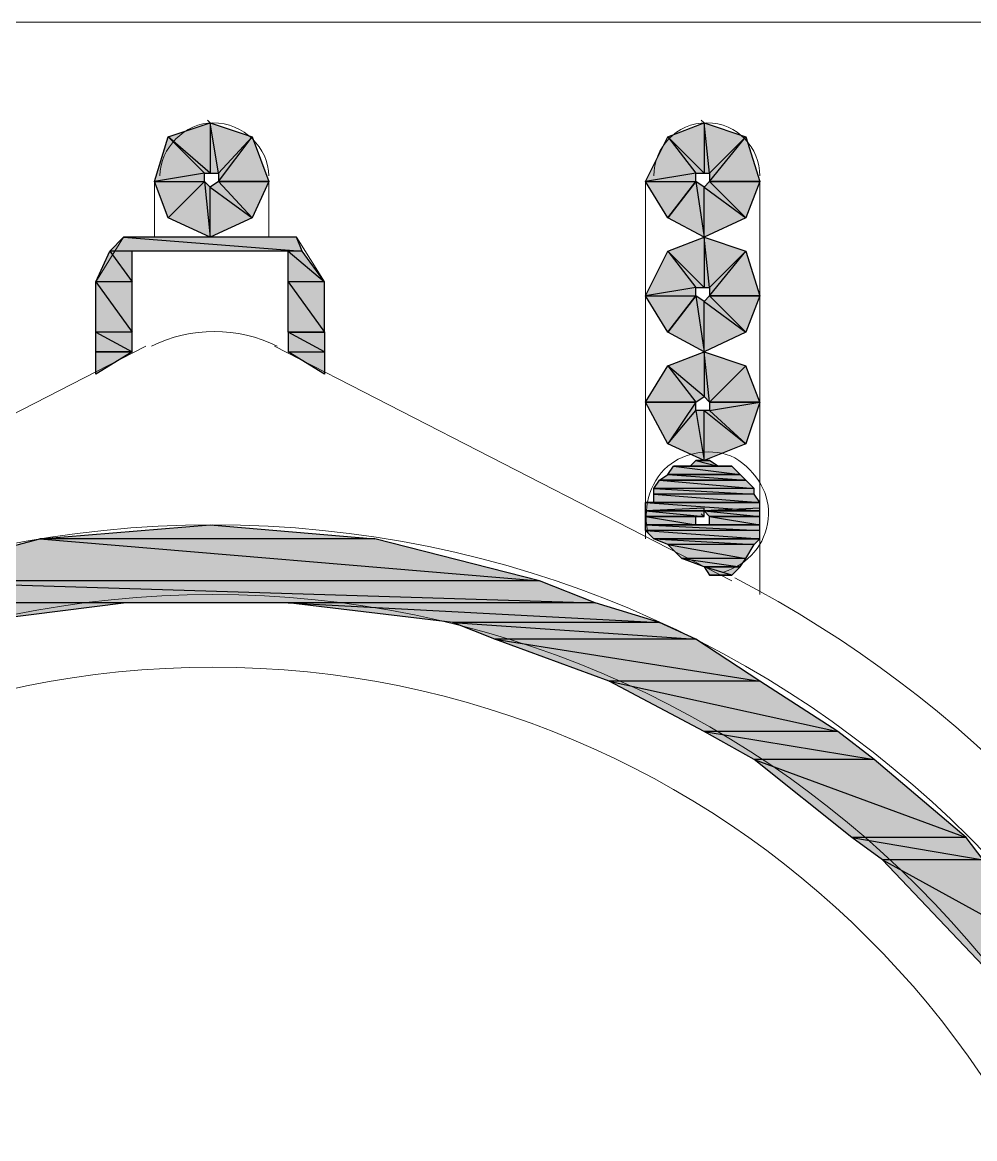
# Model space of a CAD drawing. Header units: millimetres. Extents: x 53 to 176, y -29 to 32.
# Drawn here: x 120.643 to 121.12, y -10.025 to -9.466 of the extents above; entities that cross this region are included whole.
import ezdxf

# ---------------------------------------------------------------- set-up
doc = ezdxf.new("R2010")
doc.units = ezdxf.units.MM
doc.layers.add('15 - Quadro de medição', color=6, linetype='Continuous')

msp = doc.modelspace()

# ---------------------------------------------------------------- hatches: boundary and pattern name
at = {"layer": '15 - Quadro de medição', "true_color": 0x000007}
h = msp.add_hatch(color=7, dxfattribs=at)
h.paths.add_polyline_path([(120.7667, -9.54606), (120.74156, -9.54606), (120.75832, -9.52372)])
h.paths.add_polyline_path([(120.74156, -9.54606), (120.75832, -9.52372), (120.74156, -9.54187)])
h.paths.add_polyline_path([(120.75832, -9.52372), (120.74156, -9.54187), (120.73737, -9.51673)])
h.paths.add_polyline_path([(120.74156, -9.54187), (120.73737, -9.51673), (120.73737, -9.54187)])
h.paths.add_polyline_path([(120.73737, -9.51673), (120.73737, -9.54187), (120.71642, -9.52372)])
h.paths.add_polyline_path([(120.73737, -9.54187), (120.71642, -9.52372), (120.73458, -9.54187)])
h.paths.add_polyline_path([(120.71642, -9.52372), (120.73458, -9.54187), (120.70944, -9.54606)])
h.paths.add_polyline_path([(120.73458, -9.54187), (120.70944, -9.54606), (120.73458, -9.54606)])
h.paths.add_polyline_path([(120.70944, -9.54606), (120.73458, -9.54606), (120.71642, -9.56422)])
h = msp.add_hatch(color=7, dxfattribs=at)
h.paths.add_polyline_path([(121.01253, -9.54606), (120.98739, -9.54606), (121.00555, -9.52372)])
h.paths.add_polyline_path([(120.98739, -9.54606), (121.00555, -9.52372), (120.98739, -9.54187)])
h.paths.add_polyline_path([(121.00555, -9.52372), (120.98739, -9.54187), (120.9846, -9.51673)])
h.paths.add_polyline_path([(120.98739, -9.54187), (120.9846, -9.51673), (120.9846, -9.54187)])
h.paths.add_polyline_path([(120.9846, -9.51673), (120.9846, -9.54187), (120.96644, -9.52372)])
h.paths.add_polyline_path([(120.9846, -9.54187), (120.96644, -9.52372), (120.98041, -9.54187)])
h.paths.add_polyline_path([(120.96644, -9.52372), (120.98041, -9.54187), (120.95527, -9.54606)])
h.paths.add_polyline_path([(120.98041, -9.54187), (120.95527, -9.54606), (120.98041, -9.54606)])
h.paths.add_polyline_path([(120.95527, -9.54606), (120.98041, -9.54606), (120.96644, -9.56422)])
h = msp.add_hatch(color=7, dxfattribs=at)
h.paths.add_polyline_path([(120.71642, -9.56422), (120.73458, -9.54606), (120.73737, -9.574)])
h.paths.add_polyline_path([(120.73458, -9.54606), (120.73737, -9.574), (120.73737, -9.54886)])
h.paths.add_polyline_path([(120.73737, -9.574), (120.73737, -9.54886), (120.75832, -9.56422)])
h.paths.add_polyline_path([(120.73737, -9.54886), (120.75832, -9.56422), (120.74156, -9.54606)])
h.paths.add_polyline_path([(120.75832, -9.56422), (120.74156, -9.54606), (120.7667, -9.54606)])
h = msp.add_hatch(color=7, dxfattribs=at)
h.paths.add_polyline_path([(120.96644, -9.56422), (120.98041, -9.54606), (120.9846, -9.574)])
h.paths.add_polyline_path([(120.98041, -9.54606), (120.9846, -9.574), (120.9846, -9.54886)])
h.paths.add_polyline_path([(120.9846, -9.574), (120.9846, -9.54886), (121.00555, -9.56422)])
h.paths.add_polyline_path([(120.9846, -9.54886), (121.00555, -9.56422), (120.98739, -9.54606)])
h.paths.add_polyline_path([(121.00555, -9.56422), (120.98739, -9.54606), (121.01253, -9.54606)])
h = msp.add_hatch(color=7, dxfattribs=at)
h.paths.add_polyline_path([(120.78067, -9.574), (120.69407, -9.574), (120.78346, -9.58098)])
h.paths.add_polyline_path([(120.69407, -9.574), (120.78346, -9.58098), (120.68709, -9.58098)])
h = msp.add_hatch(color=7, dxfattribs=at)
h.paths.add_polyline_path([(121.01253, -9.60333), (120.98739, -9.60333), (121.00555, -9.58098)])
h.paths.add_polyline_path([(120.98739, -9.60333), (121.00555, -9.58098), (120.98739, -9.59914)])
h.paths.add_polyline_path([(121.00555, -9.58098), (120.98739, -9.59914), (120.9846, -9.574)])
h.paths.add_polyline_path([(120.98739, -9.59914), (120.9846, -9.574), (120.9846, -9.59914)])
h.paths.add_polyline_path([(120.9846, -9.574), (120.9846, -9.59914), (120.96644, -9.58098)])
h.paths.add_polyline_path([(120.9846, -9.59914), (120.96644, -9.58098), (120.98041, -9.59914)])
h.paths.add_polyline_path([(120.96644, -9.58098), (120.98041, -9.59914), (120.95527, -9.60333)])
h.paths.add_polyline_path([(120.98041, -9.59914), (120.95527, -9.60333), (120.98041, -9.60333)])
h.paths.add_polyline_path([(120.95527, -9.60333), (120.98041, -9.60333), (120.96644, -9.62149)])
h = msp.add_hatch(color=7, dxfattribs=at)
h.paths.add_polyline_path([(120.69826, -9.58098), (120.68709, -9.58098), (120.69826, -9.59635)])
h.paths.add_polyline_path([(120.68709, -9.58098), (120.69826, -9.59635), (120.6801, -9.59635)])
h = msp.add_hatch(color=7, dxfattribs=at)
h.paths.add_polyline_path([(120.78346, -9.58098), (120.77648, -9.58098), (120.79464, -9.59635)])
h.paths.add_polyline_path([(120.77648, -9.58098), (120.79464, -9.59635), (120.77648, -9.59635)])
h = msp.add_hatch(color=7, dxfattribs=at)
h.paths.add_polyline_path([(120.69826, -9.59635), (120.6801, -9.59635), (120.69826, -9.62149)])
h.paths.add_polyline_path([(120.6801, -9.59635), (120.69826, -9.62149), (120.6801, -9.62149)])
h = msp.add_hatch(color=7, dxfattribs=at)
h.paths.add_polyline_path([(120.79464, -9.59635), (120.77648, -9.59635), (120.79464, -9.62149)])
h.paths.add_polyline_path([(120.77648, -9.59635), (120.79464, -9.62149), (120.77648, -9.62149)])
h = msp.add_hatch(color=7, dxfattribs=at)
h.paths.add_polyline_path([(120.96644, -9.62149), (120.98041, -9.60333), (120.9846, -9.63127)])
h.paths.add_polyline_path([(120.98041, -9.60333), (120.9846, -9.63127), (120.9846, -9.60612)])
h.paths.add_polyline_path([(120.9846, -9.63127), (120.9846, -9.60612), (121.00555, -9.62149)])
h.paths.add_polyline_path([(120.9846, -9.60612), (121.00555, -9.62149), (120.98739, -9.60333)])
h.paths.add_polyline_path([(121.00555, -9.62149), (120.98739, -9.60333), (121.01253, -9.60333)])
h = msp.add_hatch(color=7, dxfattribs=at)
h.paths.add_polyline_path([(120.69826, -9.62149), (120.6801, -9.62149), (120.69826, -9.63127)])
h.paths.add_polyline_path([(120.6801, -9.62149), (120.69826, -9.63127), (120.6801, -9.63127)])
h = msp.add_hatch(color=7, dxfattribs=at)
h.paths.add_polyline_path([(120.77648, -9.62149), (120.77648, -9.63127), (120.79464, -9.63127)])
h.paths.add_polyline_path([(120.77648, -9.63127), (120.79464, -9.63127), (120.79464, -9.64244)])
for points in [[(120.77648, -9.62149), (120.79464, -9.62149), (120.79464, -9.63127)], [(120.6801, -9.63127), (120.69826, -9.63127), (120.6801, -9.64244)], [(120.73737, -9.71787), (120.81978, -9.72485), (120.65217, -9.72485)], [(120.9846, -9.73882), (121.00276, -9.73882), (120.99856, -9.74301)]]:
    msp.add_hatch(color=7, dxfattribs=at).paths.add_polyline_path(points)
h = msp.add_hatch(color=7, dxfattribs=at)
h.paths.add_polyline_path([(121.01253, -9.65641), (121.00555, -9.63825), (120.98739, -9.65641)])
h.paths.add_polyline_path([(121.00555, -9.63825), (120.98739, -9.65641), (120.9846, -9.63127)])
h.paths.add_polyline_path([(120.98739, -9.65641), (120.9846, -9.63127), (120.9846, -9.65361)])
h.paths.add_polyline_path([(120.9846, -9.63127), (120.9846, -9.65361), (120.96644, -9.63825)])
h.paths.add_polyline_path([(120.9846, -9.65361), (120.96644, -9.63825), (120.98041, -9.65641)])
h.paths.add_polyline_path([(120.96644, -9.63825), (120.98041, -9.65641), (120.95527, -9.65641)])
h = msp.add_hatch(color=7, dxfattribs=at)
h.paths.add_polyline_path([(120.95527, -9.65641), (120.98041, -9.65641), (120.96644, -9.67736)])
h.paths.add_polyline_path([(120.98041, -9.65641), (120.96644, -9.67736), (120.98041, -9.6606)])
h.paths.add_polyline_path([(120.96644, -9.67736), (120.98041, -9.6606), (120.9846, -9.68574)])
h.paths.add_polyline_path([(120.98041, -9.6606), (120.9846, -9.68574), (120.9846, -9.6606)])
h.paths.add_polyline_path([(120.9846, -9.68574), (120.9846, -9.6606), (121.00555, -9.67736)])
h.paths.add_polyline_path([(120.9846, -9.6606), (121.00555, -9.67736), (120.98739, -9.6606)])
h.paths.add_polyline_path([(121.00555, -9.67736), (120.98739, -9.6606), (121.01253, -9.65641)])
h.paths.add_polyline_path([(120.98739, -9.6606), (121.01253, -9.65641), (120.98739, -9.65641)])
h = msp.add_hatch(color=7, dxfattribs=at)
h.paths.add_polyline_path([(120.99856, -9.68853), (120.96923, -9.68853), (121.00276, -9.69272)])
h.paths.add_polyline_path([(120.96923, -9.68853), (121.00276, -9.69272), (120.96644, -9.69272)])
h.paths.add_polyline_path([(121.00276, -9.69272), (120.96644, -9.69272)])
h.paths.add_polyline_path([(120.96644, -9.69272), (121.00276, -9.69272), (121.00136, -9.69272)])
h = msp.add_hatch(color=7, dxfattribs=at)
h.paths.add_polyline_path([(120.98739, -9.68574), (120.98041, -9.68574), (120.99158, -9.68853)])
h.paths.add_polyline_path([(120.98041, -9.68574), (120.99158, -9.68853), (120.97761, -9.68853)])
h = msp.add_hatch(color=7, dxfattribs=at)
h.paths.add_polyline_path([(120.99437, -9.68853), (120.97761, -9.68853)])
h.paths.add_polyline_path([(120.99437, -9.68853), (120.97761, -9.68853), (120.99158, -9.68853)])
h = msp.add_hatch(color=7, dxfattribs=at)
h.paths.add_polyline_path([(121.00555, -9.69552), (120.96225, -9.69552), (121.00974, -9.69971)])
h.paths.add_polyline_path([(120.96225, -9.69552), (121.00974, -9.69971), (120.95946, -9.69971)])
h = msp.add_hatch(color=7, dxfattribs=at)
h.paths.add_polyline_path([(121.00276, -9.69272), (120.96644, -9.69272), (121.00555, -9.69552)])
h.paths.add_polyline_path([(120.96644, -9.69272), (121.00555, -9.69552), (120.96225, -9.69552)])
h.paths.add_polyline_path([(121.00555, -9.69552), (120.96225, -9.69552)])
h.paths.add_polyline_path([(120.96225, -9.69552), (121.00555, -9.69552)])
h = msp.add_hatch(color=7, dxfattribs=at)
h.paths.add_polyline_path([(121.00974, -9.69971), (120.95946, -9.69971), (121.00974, -9.7025)])
h.paths.add_polyline_path([(120.95946, -9.69971), (121.00974, -9.7025), (120.95946, -9.7025)])
h = msp.add_hatch(color=7, dxfattribs=at)
h.paths.add_polyline_path([(121.00974, -9.7025), (120.95946, -9.7025), (121.01253, -9.70669)])
h.paths.add_polyline_path([(120.95946, -9.7025), (121.01253, -9.70669), (120.95946, -9.70669)])
h.paths.add_polyline_path([(121.01253, -9.70669), (120.95946, -9.70669), (120.95527, -9.70669)])
h = msp.add_hatch(color=7, dxfattribs=at)
h.paths.add_polyline_path([(121.01253, -9.70669), (120.95527, -9.70669), (121.01253, -9.71088)])
h.paths.add_polyline_path([(120.95527, -9.70669), (121.01253, -9.71088), (120.95527, -9.71088)])
h = msp.add_hatch(color=7, dxfattribs=at)
h.paths.add_polyline_path([(120.95527, -9.71088), (120.9846, -9.71088), (120.9846, -9.70948)])
h.paths.add_polyline_path([(120.9846, -9.71088), (120.9846, -9.70948), (120.95527, -9.71088)])
h = msp.add_hatch(color=7, dxfattribs=at)
h.paths.add_polyline_path([(120.95527, -9.71088), (120.9846, -9.71088), (120.9846, -9.70948)])
h.paths.add_polyline_path([(120.9846, -9.71088), (120.9846, -9.70948), (120.95527, -9.71088)])
h = msp.add_hatch(color=7, dxfattribs=at)
h.paths.add_polyline_path([(120.9846, -9.71088), (120.95527, -9.71088), (120.9846, -9.71367)])
h.paths.add_polyline_path([(120.95527, -9.71088), (120.9846, -9.71367), (120.95527, -9.71367)])
h = msp.add_hatch(color=7, dxfattribs=at)
h.paths.add_polyline_path([(120.9846, -9.71088), (121.01253, -9.71088), (121.01253, -9.70948)])
h.paths.add_polyline_path([(121.01253, -9.71088), (121.01253, -9.70948), (120.9846, -9.71088)])
h = msp.add_hatch(color=7, dxfattribs=at)
h.paths.add_polyline_path([(121.01253, -9.71088), (120.9846, -9.71088), (121.01253, -9.71367)])
h.paths.add_polyline_path([(120.9846, -9.71088), (121.01253, -9.71367), (120.98739, -9.71367)])
h = msp.add_hatch(color=7, dxfattribs=at)
h.paths.add_polyline_path([(120.98041, -9.71367), (120.95527, -9.71367)])
h.paths.add_polyline_path([(120.98041, -9.71367), (120.95527, -9.71367), (120.9846, -9.71367)])
h = msp.add_hatch(color=7, dxfattribs=at)
h.paths.add_polyline_path([(120.98041, -9.71367), (120.95527, -9.71367), (120.98041, -9.71787)])
h.paths.add_polyline_path([(120.95527, -9.71367), (120.98041, -9.71787), (120.95527, -9.71787)])
h = msp.add_hatch(color=7, dxfattribs=at)
h.paths.add_polyline_path([(120.9846, -9.71787), (120.95527, -9.71787)])
h.paths.add_polyline_path([(120.9846, -9.71787), (120.95527, -9.71787), (120.98041, -9.71787)])
h = msp.add_hatch(color=7, dxfattribs=at)
h.paths.add_polyline_path([(121.01253, -9.71787), (120.95527, -9.71787), (121.01253, -9.72066)])
h.paths.add_polyline_path([(120.95527, -9.71787), (121.01253, -9.72066), (120.95527, -9.72066)])
h = msp.add_hatch(color=7, dxfattribs=at)
h.paths.add_polyline_path([(121.01253, -9.71787), (120.98739, -9.71787)])
h.paths.add_polyline_path([(120.98739, -9.71787), (121.01253, -9.71787)])
h.paths.add_polyline_path([(121.01253, -9.71787), (120.98739, -9.71787)])
h.paths.add_polyline_path([(121.01253, -9.71787), (120.98739, -9.71787), (120.9846, -9.71787)])
h = msp.add_hatch(color=7, dxfattribs=at)
h.paths.add_polyline_path([(121.01253, -9.71367), (120.98739, -9.71367), (121.01253, -9.71787)])
h.paths.add_polyline_path([(120.98739, -9.71367), (121.01253, -9.71787), (120.98739, -9.71787)])
h = msp.add_hatch(color=7, dxfattribs=at)
h.paths.add_polyline_path([(121.01253, -9.72066), (120.95527, -9.72066), (121.01253, -9.72485)])
h.paths.add_polyline_path([(120.95527, -9.72066), (121.01253, -9.72485), (120.95946, -9.72485)])
h.paths.add_polyline_path([(121.01253, -9.72485), (120.95946, -9.72485)])
h.paths.add_polyline_path([(120.95946, -9.72485), (121.01253, -9.72485)])
h = msp.add_hatch(color=7, dxfattribs=at)
h.paths.add_polyline_path([(120.81978, -9.72485), (120.65217, -9.72485), (120.90219, -9.7458)])
h.paths.add_polyline_path([(120.65217, -9.72485), (120.90219, -9.7458), (120.57255, -9.7458)])
h = msp.add_hatch(color=7, dxfattribs=at)
h.paths.add_polyline_path([(121.01253, -9.72485), (120.95946, -9.72485), (121.00974, -9.72764)])
h.paths.add_polyline_path([(120.95946, -9.72485), (121.00974, -9.72764), (120.96644, -9.72764)])
h = msp.add_hatch(color=7, dxfattribs=at)
h.paths.add_polyline_path([(121.00974, -9.72764), (120.96644, -9.72764), (121.00555, -9.73463)])
h.paths.add_polyline_path([(120.96644, -9.72764), (121.00555, -9.73463), (120.97342, -9.73463)])
h = msp.add_hatch(color=7, dxfattribs=at)
h.paths.add_polyline_path([(121.00555, -9.73463), (120.97342, -9.73463), (121.00276, -9.73882)])
h.paths.add_polyline_path([(120.97342, -9.73463), (121.00276, -9.73882), (120.9846, -9.73882)])
h = msp.add_hatch(color=7, dxfattribs=at)
h.paths.add_polyline_path([(120.9846, -9.73882), (120.98739, -9.74301), (120.99856, -9.74301)])
h.paths.add_polyline_path([(120.98739, -9.74301), (120.99856, -9.74301), (120.99158, -9.74301)])
h = msp.add_hatch(color=7, dxfattribs=at)
h.paths.add_polyline_path([(120.90219, -9.7458), (120.57255, -9.7458), (120.93012, -9.75697)])
h.paths.add_polyline_path([(120.57255, -9.7458), (120.93012, -9.75697), (120.54462, -9.75697)])
h = msp.add_hatch(color=7, dxfattribs=at)
h.paths.add_polyline_path([(120.69407, -9.75697), (120.54462, -9.75697), (120.61585, -9.76675)])
h.paths.add_polyline_path([(120.54462, -9.75697), (120.61585, -9.76675), (120.51249, -9.76675)])
h = msp.add_hatch(color=7, dxfattribs=at)
h.paths.add_polyline_path([(120.93012, -9.75697), (120.77648, -9.75697), (120.96225, -9.76675)])
h.paths.add_polyline_path([(120.77648, -9.75697), (120.96225, -9.76675), (120.85889, -9.76675)])
h = msp.add_hatch(color=7, dxfattribs=at)
h.paths.add_polyline_path([(120.96225, -9.76675), (120.85889, -9.76675), (120.98041, -9.77513)])
h.paths.add_polyline_path([(120.85889, -9.76675), (120.98041, -9.77513), (120.87984, -9.77513)])
h = msp.add_hatch(color=7, dxfattribs=at)
h.paths.add_polyline_path([(120.98041, -9.77513), (120.87984, -9.77513), (121.01253, -9.79608)])
h.paths.add_polyline_path([(120.87984, -9.77513), (121.01253, -9.79608), (120.93711, -9.79608)])
h = msp.add_hatch(color=7, dxfattribs=at)
h.paths.add_polyline_path([(121.01253, -9.79608), (120.93711, -9.79608), (121.05164, -9.82123)])
h.paths.add_polyline_path([(120.93711, -9.79608), (121.05164, -9.82123), (120.9846, -9.82123)])
h = msp.add_hatch(color=7, dxfattribs=at)
h.paths.add_polyline_path([(121.05164, -9.82123), (120.9846, -9.82123), (121.0698, -9.83519)])
h.paths.add_polyline_path([(120.9846, -9.82123), (121.0698, -9.83519), (121.00974, -9.83519)])
h = msp.add_hatch(color=7, dxfattribs=at)
h.paths.add_polyline_path([(121.0698, -9.83519), (121.00974, -9.83519), (121.11589, -9.8743)])
h.paths.add_polyline_path([(121.00974, -9.83519), (121.11589, -9.8743), (121.05863, -9.8743)])
h = msp.add_hatch(color=7, dxfattribs=at)
h.paths.add_polyline_path([(121.11589, -9.8743), (121.05863, -9.8743), (121.12427, -9.88548)])
h.paths.add_polyline_path([(121.05863, -9.8743), (121.12427, -9.88548), (121.07399, -9.88548)])
h = msp.add_hatch(color=7, dxfattribs=at)
h.paths.add_polyline_path([(121.12427, -9.88548), (121.07399, -9.88548), (121.17037, -9.93855)])
h.paths.add_polyline_path([(121.07399, -9.88548), (121.17037, -9.93855), (121.12427, -9.93855)])

# ---------------------------------------------------------------- linework, layer by layer
at = {"layer": '15 - Quadro de medição', "color": 7, "linetype": 'Continuous', "lineweight": 20, "true_color": 0x000007}
for points in [[(119.87976, -9.46645), (121.59498, -9.46645), (121.59498, -13.03237), (119.87278, -13.03237), (119.87138, -13.03098), (119.80713, -13.03237)], [(119.89373, -9.46645), (121.57403, -9.46645), (121.57403, -9.46645)], [(120.73737, -9.51673), (120.73597, -9.51534), (120.73597, -9.51534)], [(120.9846, -9.51673), (120.9832, -9.51534), (120.9832, -9.51534)], [(120.70944, -9.54606), (120.70944, -9.574), (120.70944, -9.574)], [(120.7667, -9.574), (120.7667, -9.54606), (120.7667, -9.54606)], [(120.95527, -9.54606), (120.95527, -9.72485), (120.95527, -9.72485)], [(121.01253, -9.75278), (121.01253, -9.54606), (121.01253, -9.54606)], [(120.79464, -9.64244), (120.79464, -9.59635), (120.78067, -9.574), (120.73737, -9.574), (120.69407, -9.574), (120.6801, -9.59635), (120.6801, -9.64244)], [(120.77648, -9.63127), (120.77648, -9.62149), (120.77648, -9.58098), (120.73737, -9.58098), (120.69826, -9.58098), (120.69826, -9.62149), (120.69826, -9.63127)], [(120.70525, -9.62847), (120.47618, -9.7458), (120.47618, -9.7458)], [(120.99856, -9.7458), (120.7695, -9.62847), (120.7695, -9.62847)], [(120.9846, -9.71367), (120.9832, -9.71228), (120.9832, -9.71228)]]:
    msp.add_lwpolyline(points, dxfattribs=at)
at = {"layer": '15 - Quadro de medição', "color": 7, "linetype": 'Continuous', "lineweight": -2, "true_color": 0x000007}
for points in [[(120.73737, -9.51673), (120.73737, -9.54187), (120.71642, -9.52372)], [(120.75832, -9.52372), (120.74156, -9.54187), (120.73737, -9.51673)], [(120.74156, -9.54187), (120.73737, -9.51673), (120.73737, -9.54187)], [(120.9846, -9.51673), (120.9846, -9.54187), (120.96644, -9.52372)], [(121.00555, -9.52372), (120.98739, -9.54187), (120.9846, -9.51673)], [(120.98739, -9.54187), (120.9846, -9.51673), (120.9846, -9.54187)], [(120.71642, -9.52372), (120.73458, -9.54187), (120.70944, -9.54606)], [(120.73737, -9.54187), (120.71642, -9.52372), (120.73458, -9.54187)], [(120.7667, -9.54606), (120.74156, -9.54606), (120.75832, -9.52372)], [(120.74156, -9.54606), (120.75832, -9.52372), (120.74156, -9.54187)], [(120.96644, -9.52372), (120.98041, -9.54187), (120.95527, -9.54606)], [(120.9846, -9.54187), (120.96644, -9.52372), (120.98041, -9.54187)], [(121.01253, -9.54606), (120.98739, -9.54606), (121.00555, -9.52372)], [(120.98739, -9.54606), (121.00555, -9.52372), (120.98739, -9.54187)], [(120.73458, -9.54187), (120.70944, -9.54606), (120.73458, -9.54606)], [(120.98041, -9.54187), (120.95527, -9.54606), (120.98041, -9.54606)], [(120.70944, -9.54606), (120.73458, -9.54606), (120.71642, -9.56422)], [(120.71642, -9.56422), (120.73458, -9.54606), (120.73737, -9.574)], [(120.73458, -9.54606), (120.73737, -9.574), (120.73737, -9.54886)], [(120.73737, -9.54886), (120.75832, -9.56422), (120.74156, -9.54606)], [(120.73737, -9.574), (120.73737, -9.54886), (120.75832, -9.56422)], [(120.75832, -9.56422), (120.74156, -9.54606), (120.7667, -9.54606)], [(120.95527, -9.54606), (120.98041, -9.54606), (120.96644, -9.56422)], [(120.96644, -9.56422), (120.98041, -9.54606), (120.9846, -9.574)], [(120.98041, -9.54606), (120.9846, -9.574), (120.9846, -9.54886)], [(120.9846, -9.54886), (121.00555, -9.56422), (120.98739, -9.54606)], [(120.9846, -9.574), (120.9846, -9.54886), (121.00555, -9.56422)], [(121.00555, -9.56422), (120.98739, -9.54606), (121.01253, -9.54606)], [(120.69407, -9.574), (120.78346, -9.58098), (120.68709, -9.58098)], [(120.78067, -9.574), (120.69407, -9.574), (120.78346, -9.58098)], [(120.9846, -9.574), (120.9846, -9.59914), (120.96644, -9.58098)], [(121.00555, -9.58098), (120.98739, -9.59914), (120.9846, -9.574)], [(120.98739, -9.59914), (120.9846, -9.574), (120.9846, -9.59914)], [(120.68709, -9.58098), (120.69826, -9.59635), (120.6801, -9.59635)], [(120.69826, -9.58098), (120.68709, -9.58098), (120.69826, -9.59635)], [(120.78346, -9.58098), (120.77648, -9.58098), (120.79464, -9.59635)], [(120.77648, -9.58098), (120.79464, -9.59635), (120.77648, -9.59635)], [(120.96644, -9.58098), (120.98041, -9.59914), (120.95527, -9.60333)], [(120.9846, -9.59914), (120.96644, -9.58098), (120.98041, -9.59914)], [(121.01253, -9.60333), (120.98739, -9.60333), (121.00555, -9.58098)], [(120.98739, -9.60333), (121.00555, -9.58098), (120.98739, -9.59914)], [(120.69826, -9.59635), (120.6801, -9.59635), (120.69826, -9.62149)], [(120.6801, -9.59635), (120.69826, -9.62149), (120.6801, -9.62149)], [(120.79464, -9.59635), (120.77648, -9.59635), (120.79464, -9.62149)], [(120.77648, -9.59635), (120.79464, -9.62149), (120.77648, -9.62149)], [(120.98041, -9.59914), (120.95527, -9.60333), (120.98041, -9.60333)], [(120.95527, -9.60333), (120.98041, -9.60333), (120.96644, -9.62149)], [(120.96644, -9.62149), (120.98041, -9.60333), (120.9846, -9.63127)], [(120.98041, -9.60333), (120.9846, -9.63127), (120.9846, -9.60612)], [(120.9846, -9.60612), (121.00555, -9.62149), (120.98739, -9.60333)], [(120.9846, -9.63127), (120.9846, -9.60612), (121.00555, -9.62149)], [(121.00555, -9.62149), (120.98739, -9.60333), (121.01253, -9.60333)], [(120.69826, -9.62149), (120.6801, -9.62149), (120.69826, -9.63127)], [(120.6801, -9.62149), (120.69826, -9.63127), (120.6801, -9.63127)], [(120.77648, -9.62149), (120.77648, -9.63127), (120.79464, -9.63127)], [(120.77648, -9.62149), (120.79464, -9.62149), (120.79464, -9.63127)], [(120.6801, -9.63127), (120.69826, -9.63127), (120.6801, -9.64244)], [(120.77648, -9.63127), (120.79464, -9.63127), (120.79464, -9.64244)], [(120.9846, -9.63127), (120.9846, -9.65361), (120.96644, -9.63825)], [(121.00555, -9.63825), (120.98739, -9.65641), (120.9846, -9.63127)], [(120.98739, -9.65641), (120.9846, -9.63127), (120.9846, -9.65361)], [(120.96644, -9.63825), (120.98041, -9.65641), (120.95527, -9.65641)], [(120.9846, -9.65361), (120.96644, -9.63825), (120.98041, -9.65641)], [(121.01253, -9.65641), (121.00555, -9.63825), (120.98739, -9.65641)], [(120.95527, -9.65641), (120.98041, -9.65641), (120.96644, -9.67736)], [(120.98041, -9.65641), (120.96644, -9.67736), (120.98041, -9.6606)], [(121.00555, -9.67736), (120.98739, -9.6606), (121.01253, -9.65641)], [(120.98739, -9.6606), (121.01253, -9.65641), (120.98739, -9.65641)], [(120.96644, -9.67736), (120.98041, -9.6606), (120.9846, -9.68574)], [(120.98041, -9.6606), (120.9846, -9.68574), (120.9846, -9.6606)], [(120.9846, -9.68574), (120.9846, -9.6606), (121.00555, -9.67736)], [(120.9846, -9.6606), (121.00555, -9.67736), (120.98739, -9.6606)], [(120.96923, -9.68853), (121.00276, -9.69272), (120.96644, -9.69272)], [(120.99856, -9.68853), (120.97342, -9.68853), (120.96923, -9.68853)], [(120.99856, -9.68853), (120.96923, -9.68853), (121.00276, -9.69272)], [(120.97761, -9.68853), (120.99856, -9.68853), (120.97342, -9.68853)], [(120.97342, -9.68853), (120.99856, -9.68853), (120.99856, -9.68853)], [(120.98041, -9.68574), (120.99158, -9.68853), (120.97761, -9.68853)], [(120.99437, -9.68853), (120.99437, -9.68853), (120.97761, -9.68853)], [(120.99437, -9.68853), (120.97761, -9.68853), (120.99158, -9.68853)], [(120.99437, -9.68853), (120.97761, -9.68853), (120.99856, -9.68853)], [(120.9846, -9.68574), (120.98739, -9.68574), (120.98041, -9.68574)], [(120.98739, -9.68574), (120.98041, -9.68574), (120.99158, -9.68853)], [(120.96225, -9.69552), (121.00974, -9.69971), (120.95946, -9.69971)], [(120.96644, -9.69272), (121.00555, -9.69552), (120.96225, -9.69552)], [(121.00555, -9.69552), (120.96225, -9.69552)], [(120.96225, -9.69552), (121.00555, -9.69552), (121.00555, -9.69552)], [(121.00555, -9.69552), (120.96225, -9.69552), (121.00974, -9.69971)], [(121.00276, -9.69272), (120.96644, -9.69272)], [(120.96644, -9.69272), (121.00276, -9.69272), (121.00136, -9.69272)], [(121.00276, -9.69272), (120.96644, -9.69272), (121.00555, -9.69552)], [(121.00974, -9.69971), (120.95946, -9.69971), (121.00974, -9.7025)], [(120.95946, -9.69971), (121.00974, -9.7025), (120.95946, -9.7025)], [(121.01253, -9.70669), (120.95946, -9.70669), (120.95527, -9.70669)], [(121.01253, -9.70669), (120.95527, -9.70669), (121.01253, -9.71088)], [(120.95527, -9.70669), (121.01253, -9.71088), (120.95527, -9.71088)], [(121.00974, -9.7025), (120.95946, -9.7025), (121.01253, -9.70669)], [(120.95946, -9.7025), (121.01253, -9.70669), (120.95946, -9.70669)], [(120.95946, -9.70669), (121.01253, -9.70669), (121.01253, -9.70669)], [(120.95527, -9.71088), (120.9846, -9.71088), (120.9846, -9.70948)], [(120.9846, -9.71088), (120.9846, -9.70948), (120.95527, -9.71088)], [(120.95527, -9.71088), (120.9846, -9.71088), (120.9846, -9.70948)], [(120.9846, -9.71088), (120.9846, -9.70948), (120.95527, -9.71088)], [(120.9846, -9.71088), (120.95527, -9.71088), (120.9846, -9.71367)], [(120.95527, -9.71088), (120.9846, -9.71367), (120.95527, -9.71367)], [(120.9846, -9.71088), (121.01253, -9.71088), (121.01253, -9.70948)], [(121.01253, -9.71088), (121.01253, -9.70948), (120.9846, -9.71088)], [(121.01253, -9.71088), (120.9846, -9.71088), (121.01253, -9.71367)], [(120.9846, -9.71088), (121.01253, -9.71367), (120.98739, -9.71367)], [(120.73737, -9.71787), (120.81978, -9.72485), (120.65217, -9.72485)], [(120.95527, -9.71367), (120.9846, -9.71367), (120.9846, -9.71367)], [(120.9846, -9.71367), (120.9846, -9.71367), (120.95527, -9.71367)], [(120.98041, -9.71367), (120.98041, -9.71367), (120.95527, -9.71367)], [(120.98041, -9.71367), (120.95527, -9.71367), (120.9846, -9.71367)], [(120.95527, -9.71367), (120.98041, -9.71367), (120.98041, -9.71367)], [(120.98041, -9.71367), (120.98041, -9.71367), (120.95527, -9.71367)], [(120.95527, -9.71367), (120.98041, -9.71367), (120.98041, -9.71367)], [(120.98041, -9.71367), (120.98041, -9.71367), (120.95527, -9.71367)], [(120.95527, -9.71367), (120.98041, -9.71367), (120.98041, -9.71367)], [(120.98041, -9.71367), (120.98041, -9.71367), (120.95527, -9.71367)], [(120.95527, -9.71367), (120.98041, -9.71367), (120.98041, -9.71367)], [(120.98041, -9.71367), (120.98041, -9.71367), (120.95527, -9.71367)], [(120.98041, -9.71367), (120.95527, -9.71367), (120.98041, -9.71787)], [(120.95527, -9.71367), (120.98041, -9.71787), (120.95527, -9.71787)], [(120.95527, -9.71787), (120.98041, -9.71787), (120.98041, -9.71787)], [(120.98041, -9.71787), (120.98041, -9.71787), (120.95527, -9.71787)], [(120.95527, -9.71787), (120.98041, -9.71787), (120.98041, -9.71787)], [(120.98041, -9.71787), (120.98041, -9.71787), (120.95527, -9.71787)], [(120.95527, -9.71787), (120.98041, -9.71787), (120.98041, -9.71787)], [(120.98041, -9.71787), (120.98041, -9.71787), (120.95527, -9.71787)], [(120.9846, -9.71787), (120.9846, -9.71787), (120.95527, -9.71787)], [(120.9846, -9.71787), (120.95527, -9.71787), (120.98041, -9.71787)], [(120.95527, -9.71787), (120.9846, -9.71787), (120.9846, -9.71787)], [(120.9846, -9.71787), (120.9846, -9.71787), (120.95527, -9.71787)], [(120.95527, -9.71787), (120.9846, -9.71787), (120.9846, -9.71787)], [(120.9846, -9.71787), (120.9846, -9.71787), (120.95527, -9.71787)], [(120.9846, -9.71787), (120.95527, -9.71787)], [(120.95527, -9.71787), (120.9846, -9.71787), (120.9846, -9.71787)], [(120.95527, -9.71787), (120.9846, -9.71787), (120.9846, -9.71787)], [(120.9846, -9.71787), (120.9846, -9.71787), (120.95527, -9.71787)], [(121.01253, -9.71787), (120.95527, -9.71787), (121.01253, -9.72066)], [(120.95527, -9.71787), (121.01253, -9.72066), (120.95527, -9.72066)], [(121.01253, -9.71787), (120.98739, -9.71787), (120.9846, -9.71787)], [(120.9846, -9.71787), (121.01253, -9.71787), (121.01253, -9.71787)], [(121.01253, -9.71787), (121.01253, -9.71787), (120.9846, -9.71787)], [(120.98739, -9.71367), (121.01253, -9.71367), (121.01253, -9.71367)], [(121.01253, -9.71367), (121.01253, -9.71367), (120.98739, -9.71367)], [(120.98739, -9.71367), (121.01253, -9.71367), (121.01253, -9.71367)], [(121.01253, -9.71367), (121.01253, -9.71367), (120.98739, -9.71367)], [(120.98739, -9.71367), (121.01253, -9.71367), (121.01253, -9.71367)], [(121.01253, -9.71367), (121.01253, -9.71367), (120.98739, -9.71367)], [(121.01253, -9.71367), (120.98739, -9.71367)], [(120.98739, -9.71367), (121.01253, -9.71367), (121.01253, -9.71367)], [(120.98739, -9.71367), (121.01253, -9.71367), (121.01253, -9.71367)], [(121.01253, -9.71367), (121.01253, -9.71367), (120.98739, -9.71367)], [(120.98739, -9.71367), (121.01253, -9.71367), (121.01253, -9.71367)], [(121.01253, -9.71367), (121.01253, -9.71367), (120.98739, -9.71367)], [(120.98739, -9.71367), (121.01253, -9.71367), (121.01253, -9.71367)], [(121.01253, -9.71367), (121.01253, -9.71367), (120.98739, -9.71367)], [(121.01253, -9.71367), (120.98739, -9.71367), (121.01253, -9.71787)], [(120.98739, -9.71367), (121.01253, -9.71787), (120.98739, -9.71787)], [(120.98739, -9.71787), (121.01253, -9.71787), (121.01253, -9.71787)], [(121.01253, -9.71787), (121.01253, -9.71787), (120.98739, -9.71787)], [(120.98739, -9.71787), (121.01253, -9.71787), (121.01253, -9.71787)], [(121.01253, -9.71787), (121.01253, -9.71787), (120.98739, -9.71787)], [(120.98739, -9.71787), (121.01253, -9.71787), (121.01253, -9.71787)], [(121.01253, -9.71787), (121.01253, -9.71787), (120.98739, -9.71787)], [(120.98739, -9.71787), (121.01253, -9.71787), (121.01253, -9.71787)], [(121.01253, -9.71787), (121.01253, -9.71787), (120.98739, -9.71787)], [(120.98739, -9.71787), (121.01253, -9.71787), (121.01253, -9.71787)], [(121.01253, -9.71787), (121.01253, -9.71787), (120.98739, -9.71787)], [(121.01253, -9.71787), (120.98739, -9.71787)], [(120.98739, -9.71787), (121.01253, -9.71787), (121.01253, -9.71787)], [(121.01253, -9.71787), (121.01253, -9.71787), (120.98739, -9.71787)], [(121.01253, -9.72066), (120.95527, -9.72066), (121.01253, -9.72485)], [(120.95527, -9.72066), (121.01253, -9.72485), (120.95946, -9.72485)], [(120.65217, -9.72485), (120.90219, -9.7458), (120.57255, -9.7458)], [(120.81978, -9.72485), (120.65217, -9.72485), (120.90219, -9.7458)], [(121.01253, -9.72485), (120.95946, -9.72485)], [(120.95946, -9.72485), (121.01253, -9.72485), (121.01253, -9.72485)], [(121.01253, -9.72485), (120.95946, -9.72485), (121.00974, -9.72764)], [(120.95946, -9.72485), (121.00974, -9.72764), (120.96644, -9.72764)], [(121.00974, -9.72764), (120.96644, -9.72764), (121.00555, -9.73463)], [(120.96644, -9.72764), (121.00555, -9.73463), (120.97342, -9.73463)], [(121.00555, -9.73463), (120.97342, -9.73463), (121.00276, -9.73882)], [(120.97342, -9.73463), (121.00276, -9.73882), (120.9846, -9.73882)], [(120.9846, -9.73882), (120.98739, -9.74301), (120.99856, -9.74301)], [(120.9846, -9.73882), (121.00276, -9.73882), (120.99856, -9.74301)], [(120.57255, -9.7458), (120.93012, -9.75697), (120.54462, -9.75697)], [(120.90219, -9.7458), (120.57255, -9.7458), (120.93012, -9.75697)], [(120.98739, -9.74301), (120.99856, -9.74301), (120.99158, -9.74301)], [(120.69407, -9.75697), (120.54462, -9.75697), (120.61585, -9.76675)], [(120.93012, -9.75697), (120.77648, -9.75697), (120.96225, -9.76675)], [(120.77648, -9.75697), (120.96225, -9.76675), (120.85889, -9.76675)], [(120.96225, -9.76675), (120.85889, -9.76675), (120.98041, -9.77513)], [(120.85889, -9.76675), (120.98041, -9.77513), (120.87984, -9.77513)], [(120.98041, -9.77513), (120.87984, -9.77513), (121.01253, -9.79608)], [(120.87984, -9.77513), (121.01253, -9.79608), (120.93711, -9.79608)], [(121.01253, -9.79608), (120.93711, -9.79608), (121.05164, -9.82123)], [(120.93711, -9.79608), (121.05164, -9.82123), (120.9846, -9.82123)], [(121.05164, -9.82123), (120.9846, -9.82123), (121.0698, -9.83519)], [(120.9846, -9.82123), (121.0698, -9.83519), (121.00974, -9.83519)], [(121.0698, -9.83519), (121.00974, -9.83519), (121.11589, -9.8743)], [(121.00974, -9.83519), (121.11589, -9.8743), (121.05863, -9.8743)], [(121.11589, -9.8743), (121.05863, -9.8743), (121.12427, -9.88548)], [(121.05863, -9.8743), (121.12427, -9.88548), (121.07399, -9.88548)], [(121.12427, -9.88548), (121.07399, -9.88548), (121.17037, -9.93855)], [(121.07399, -9.88548), (121.17037, -9.93855), (121.12427, -9.93855)]]:
    msp.add_lwpolyline(points, close=True, dxfattribs=at)
at = {"layer": '15 - Quadro de medição', "color": 7, "linetype": 'Continuous', "lineweight": 20, "true_color": 0x000007}
for points in [[(120.73877, -9.51673), (120.7248, -9.51673), (120.71223, -9.5293), (120.71223, -9.54327)], [(120.7667, -9.54327), (120.7667, -9.5293), (120.75413, -9.51673), (120.73877, -9.51673)], [(120.98599, -9.51673), (120.97063, -9.51673), (120.95946, -9.5293), (120.95946, -9.54327)], [(121.01253, -9.54327), (121.01253, -9.5293), (121.00136, -9.51673), (120.98599, -9.51673)], [(120.77089, -9.62847), (120.75134, -9.6187), (120.72759, -9.6187), (120.70804, -9.62847)]]:
    msp.add_open_spline(points, degree=3, dxfattribs=at)
for points in [[(120.99437, -9.74161), (121.00695, -9.73742), (121.01533, -9.72764), (121.01672, -9.71507), (121.01672, -9.71507), (121.01812, -9.7025), (121.01114, -9.69133), (120.99996, -9.68434), (120.99996, -9.68434), (120.98879, -9.67876), (120.97482, -9.68155), (120.96644, -9.68853), (120.96644, -9.68853), (120.95666, -9.69691), (120.95387, -9.71088), (120.95666, -9.72206)], [(121.27373, -10.25143), (121.27373, -9.95671), (121.03488, -9.71787), (120.73877, -9.71787), (120.73877, -9.71787), (120.44405, -9.71787), (120.20521, -9.95671), (120.20521, -10.25143), (120.20521, -10.25143), (120.20521, -10.54754), (120.44405, -10.78639), (120.73877, -10.78639), (120.73877, -10.78639), (121.03488, -10.78639), (121.27373, -10.54754), (121.27373, -10.25143)], [(120.47757, -9.7444), (120.24432, -9.86592), (120.1228, -10.12991), (120.18565, -10.38691), (120.18565, -10.38691), (120.24711, -10.64252), (120.47618, -10.8227), (120.73877, -10.8227), (120.73877, -10.8227), (121.00276, -10.8227), (121.23182, -10.64252), (121.29328, -10.38691), (121.29328, -10.38691), (121.35614, -10.12991), (121.23462, -9.86592), (120.99996, -9.7444)], [(121.23741, -10.25143), (121.23741, -9.97627), (121.01533, -9.75278), (120.73877, -9.75278), (120.73877, -9.75278), (120.46361, -9.75278), (120.24012, -9.97627), (120.24012, -10.25143), (120.24012, -10.25143), (120.24012, -10.52799), (120.46361, -10.75007), (120.73877, -10.75007), (120.73877, -10.75007), (121.01533, -10.75007), (121.23741, -10.52799), (121.23741, -10.25143)], [(121.20249, -10.25143), (121.20249, -9.99582), (120.99437, -9.7891), (120.73877, -9.7891), (120.73877, -9.7891), (120.48316, -9.7891), (120.27644, -9.99582), (120.27644, -10.25143), (120.27644, -10.25143), (120.27644, -10.50703), (120.48316, -10.71515), (120.73877, -10.71515), (120.73877, -10.71515), (120.99437, -10.71515), (121.20249, -10.50703), (121.20249, -10.25143)]]:
    msp.add_open_spline(points, degree=3, knots=[0, 0, 0, 0, 0.0625, 0.0625, 0.0625, 0.062501, 0.125, 0.125, 0.125, 0.125001, 0.1875, 0.1875, 0.1875, 0.187501, 1, 1, 1, 1], dxfattribs=at)

doc.saveas('drawing.dxf')
